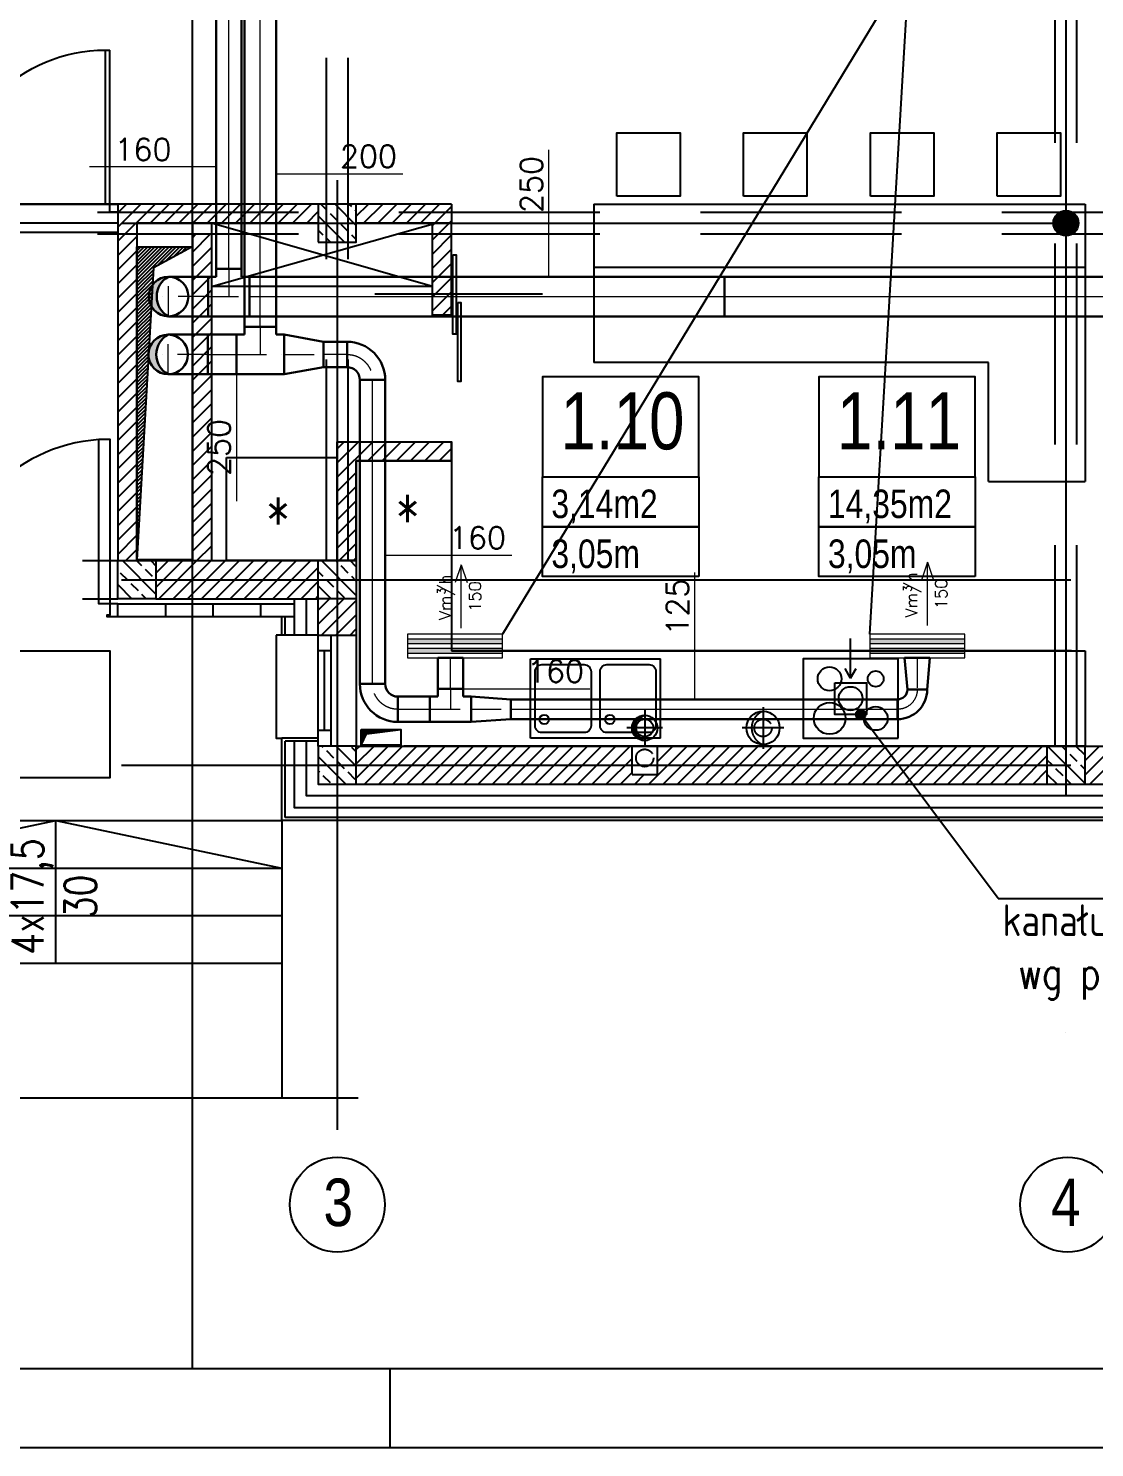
# Model space of a CAD drawing. Header units: millimetres. Extents: x -135140 to 267856, y -70704 to 149933.
# Drawn here: x 176882 to 183613, y -25934 to -16979 of the extents above; entities that cross this region are included whole.
import ezdxf
from ezdxf.enums import TextEntityAlignment as Align

# ---------------------------------------------------------------- set-up
doc = ezdxf.new("R2010")
doc.units = ezdxf.units.MM
doc.header["$LTSCALE"] = 99.9
for name, pattern in [('0707_PB_080619_gn_xref$0$ACAD_ISO10W100', [18, 12, -3, 0, -3]), ('ACAD_ISO03W100', [30, 12, -18]), ('ACAD_ISO10W100', [18, 12, -3, 0, -3]), ('AUDIT_D_080509132939-0', [0]), ('DASHDOT', [25.4, 12.7, -6.35, 0, -6.35]), ('HIDDEN', [9.525, 6.35, -3.175])]:
    doc.linetypes.add(name, pattern=pattern)
for name, color, linetype in [('+48_HACZE', 253, 'Continuous'), ('+48_MEBLE', 251, 'Continuous'), ('+48_OPISY', 251, 'Continuous'), ('+48_OPISY T', 251, 'Continuous'), ('+48_OPISY_POM', 250, 'Continuous'), ('+48_OSIE', 8, 'Continuous'), ('+48_PODCIĄG', 250, 'ACAD_ISO03W100'), ('+48_PRZEBICIA', 143, 'Continuous'), ('+48_SCHODY', 250, 'Continuous'), ('+48_SCIANY', 250, 'Continuous'), ('+48_SPUSTY', 150, 'Continuous'), ('+48_STOLARKA OKNA', 250, 'Continuous'), ('+48_STOLARKA_DRZWI', 250, 'Continuous'), ('+48_STOLARKA_OKNA', 250, 'Continuous'), ('+48_SŁUPY', 251, 'Continuous'), ('+48_WEŁNA', 252, 'Continuous'), ('+48_WIDOK', 250, 'Continuous'), ('+48_ŚCIANY_GK', 250, 'Continuous'), ('+48_ŻELBET', 250, 'Continuous'), ('CP_LINENORM', 253, 'Continuous'), ('ESI PROWADZĄCA', 3, 'Continuous'), ('ŚCIANY_', 250, 'Continuous')]:
    doc.layers.add(name, color=color, linetype=linetype)
for name, color, linetype, lineweight in [('2DH_SYM', 64, 'Continuous', 18), ('2DL_OBJ', 64, 'Continuous', 18), ('2DL_PRO_N1', 10, 'Continuous', 30), ('2DL_PRO_W11', 160, 'Continuous', 30), ('2DL_SYM', 64, 'Continuous', 18), ('CP_AXISAC', 7, 'DASHDOT', 0)]:
    doc.layers.add(name, color=color, linetype=linetype, lineweight=lineweight)
doc.styles.add('CP_ATTR', font='ROMANS.SHX')
doc.styles.add('WRP_ARIAL', font='ARIAL.TTF', dxfattribs={"width": 0.8})
doc.styles.add('wymiary', font='romans.shx', dxfattribs={"width": 0.8})
doc.linetypes.add('BATTING', pattern='A,0.00254,-2.54,[134,ltypeshp.shx,S=2.54,R=0,X=-2.54,Y=0],-5.08,[134,ltypeshp.shx,S=2.54,R=180,X=2.54,Y=0],-2.54', length=10.16254)
pattern_1 = [(135, (-523422.42, -128919.54), (-89.802561, -89.802561), []), (135, (-523422.42, -128829.74), (-89.802561, -89.802561), [63.5, -31.75])]
pattern_2 = [(225, (-523422.42, -128919.54), (44.9012806, -44.9012806), [])]

# ---------------------------------------------------------------- blocks, each defined once
blk = doc.blocks.new('OZN_OSI')
at = {"layer": '+48_OSIE', "linetype": 'Continuous', "ltscale": 5}
blk.add_circle((0, -30), 30, dxfattribs=at)
at = {"layer": '+48_OSIE', "linetype": 'Continuous', "ltscale": 5, "style": 'WRP_ARIAL', "width": 0.8}
blk.add_attdef('NR', (-23.26, -43.54), '', height=30, dxfattribs=at)
blk = doc.blocks.new('OPISY_POM_METKA')
at = {"layer": '+48_OPISY_POM', "ltscale": 5}
for points in [[(0, -70), (109.71, -70), (109.71, 0), (0, 0)], [(109.71, -105), (0, -105), (0, -70), (109.71, -70)]]:
    blk.add_lwpolyline(points, close=True, dxfattribs=at)
at = {"layer": '+48_OPISY_POM'}
blk.add_lwpolyline([(109.71, -140), (0, -140), (0, -105), (109.71, -105)], close=True, dxfattribs=at)
at = {"layer": '+48_OPISY_POM', "ltscale": 5, "style": 'WRP_ARIAL', "width": 0.8}
for tag, p, height in [('NRPOM', (25.76, -50.8), 40), ('POW', (6.35, -98.98), 20)]:
    blk.add_attdef(tag, p, '', height=height, dxfattribs=at)
at = {"layer": '+48_OPISY_POM', "style": 'WRP_ARIAL', "width": 0.8}
blk.add_attdef('H', (6.35, -133.98), '', height=20, dxfattribs=at)
blk = doc.blocks.new('drzwi')
at = {"layer": '+48_STOLARKA_DRZWI'}
for p, q in [((-2, 0), (-2, -70)), ((0, 0), (-2, 0)), ((0, 0), (0, -70)), ((-2, -70), (0, -70))]:
    blk.add_line(p, q, dxfattribs=at)
blk.add_arc((-2, 0), 70, 180, 270, dxfattribs=at)
blk = doc.blocks.new('drzwi_100')
at = {"layer": '+48_STOLARKA_DRZWI'}
for points in [[(-110, -5), (-105, -5), (-105, 0), (-110, 0)], [(-5, -5), (0, -5), (0, 0), (-5, 0)]]:
    blk.add_lwpolyline(points, close=True, dxfattribs=at)
at = {"layer": '+48_STOLARKA_DRZWI', "xscale": 1.388888888890506, "yscale": 1.388888888888687, "zscale": 1.388888888888889}
blk.add_blockref('drzwi', (-5, -5), dxfattribs=at)
blk = doc.blocks.new('RoZplus')
blk.add_hatch(color=256).paths.add_polyline_path([(0, 0.5, -0.6), (0, -0.5, 1)])
for centre, radius, start, end in [((0, 0), 0.5, 90, 270), ((0, 0), 0.5, 270, 90), ((-0.267, 0), 0.567, 298.0725, 61.9275)]:
    blk.add_arc(centre, radius, start, end)
blk = doc.blocks.new('2CP_AC_ELBZ_RO_D250_D250_R250_A90_E0_F0_ys')
at = {"ltscale": 0.15}
for p, q in [((0, -125), (0, 125)), ((0, 125), (0, 125)), ((0, 125), (250, 125)), ((0, -125), (0, -125)), ((0, -125), (250, -125))]:
    blk.add_line(p, q, dxfattribs=at)
at = {"layer": 'CP_AXISAC', "ltscale": 0.15}
for p, q in [((250, 125), (250, -125)), ((0, 0), (375, 0))]:
    blk.add_line(p, q, dxfattribs=at)
at = {"ltscale": 0.15, "xscale": 250, "yscale": 250}
blk.add_blockref('RoZplus', (250, 0), dxfattribs=at)
at = {"linetype": 'ByBlock', "ltscale": 0.15, "style": 'CP_ATTR', "flags": 9}
for tag in ['NAME', 'PRODUCER', 'PRODUCT-TYPE', 'ARTICLE', 'FLOW', 'OTHER']:
    blk.add_attdef(tag, (0, 0), '', height=0.0001, dxfattribs=at)
blk = doc.blocks.new('2CP_AC_TEE3_RO_D250_D160_L260_L175_A90')
at = {"ltscale": 0.15}
for p, q in [((0, -125), (0, 125)), ((0, 125), (50, 125)), ((50, 125), (50, 175)), ((50, 175), (210, 175)), ((210, 125), (210, 175)), ((260, 125), (210, 125)), ((260, -125), (260, 125)), ((0, -125), (260, -125))]:
    blk.add_line(p, q, dxfattribs=at)
at = {"layer": 'CP_AXISAC', "ltscale": 0.15}
for p, q in [((130, 175), (130, 0)), ((0, 0), (260, 0))]:
    blk.add_line(p, q, dxfattribs=at)
at = {"linetype": 'ByBlock', "ltscale": 0.15, "style": 'CP_ATTR', "flags": 9}
for tag in ['NAME', 'PRODUCER', 'PRODUCT-TYPE', 'ARTICLE', 'FLOW', 'OTHER']:
    blk.add_attdef(tag, (0, 0), '', height=0.0001, dxfattribs=at)
blk = doc.blocks.new('2CP_AC_PIPE_RO')
at = {"ltscale": 0.15}
for p, q in [((1, 0.5), (0, 0.5)), ((0, 0.5), (0, -0.5)), ((1, -0.5), (1, 0.5)), ((0, -0.5), (1, -0.5))]:
    blk.add_line(p, q, dxfattribs=at)
at = {"layer": 'CP_AXISAC', "ltscale": 0.15}
blk.add_line((0, 0), (1, 0), dxfattribs=at)
at = {"linetype": 'ByBlock', "ltscale": 0.15, "style": 'CP_ATTR', "flags": 9}
for tag in ['NAME', 'PRODUCER', 'PRODUCT-TYPE', 'ARTICLE', 'FLOW', 'OTHER']:
    blk.add_attdef(tag, (0, 0), '', height=0.0001, dxfattribs=at)
blk = doc.blocks.new('2CP_AC_TEE3_RO_D250_D200_L300_L175_A90')
at = {"ltscale": 0.15}
for p, q in [((0, -125), (0, 125)), ((0, 125), (50, 125)), ((50, 125), (50, 175)), ((50, 175), (250, 175)), ((250, 125), (250, 175)), ((300, 125), (250, 125)), ((300, -125), (300, 125)), ((0, -125), (300, -125))]:
    blk.add_line(p, q, dxfattribs=at)
at = {"layer": 'CP_AXISAC', "ltscale": 0.15}
for p, q in [((150, 175), (150, 0)), ((0, 0), (300, 0))]:
    blk.add_line(p, q, dxfattribs=at)
at = {"linetype": 'ByBlock', "ltscale": 0.15, "style": 'CP_ATTR', "flags": 9}
for tag in ['NAME', 'PRODUCER', 'PRODUCT-TYPE', 'ARTICLE', 'FLOW', 'OTHER']:
    blk.add_attdef(tag, (0, 0), '', height=0.0001, dxfattribs=at)
blk = doc.blocks.new('2CP_AC_TRNS_RO_D250_D160_L250_O0_Z0_E0_F0')
at = {"ltscale": 0.15}
for p, q in [((0, -125), (0, 125)), ((0, 125), (0, 125)), ((0, 125), (250, 80)), ((250, -80), (250, 80)), ((250, 80), (250, 80)), ((0, -125), (250, -80)), ((250, -80), (250, -80)), ((0, -125), (0, -125))]:
    blk.add_line(p, q, dxfattribs=at)
at = {"layer": 'CP_AXISAC', "ltscale": 0.15}
for p, q in [((0, 0), (0, 0)), ((0, 0), (250, 0)), ((250, 0), (250, 0))]:
    blk.add_line(p, q, dxfattribs=at)
at = {"linetype": 'ByBlock', "ltscale": 0.15, "style": 'CP_ATTR', "flags": 9}
for tag in ['NAME', 'PRODUCER', 'PRODUCT-TYPE', 'ARTICLE', 'FLOW', 'OTHER']:
    blk.add_attdef(tag, (0, 0), '', height=0.0001, dxfattribs=at)
blk = doc.blocks.new('2CP_AC_ELBW_RO_D160_D160_R160_A90_E0_F0')
at = {"ltscale": 0.15}
for p, q in [((240, 160), (80, 160)), ((80, 160), (80, 160)), ((240, 160), (240, 160)), ((0, -80), (0, 80)), ((0, 80), (0, 80)), ((0, -80), (0, -80))]:
    blk.add_line(p, q, dxfattribs=at)
for radius in [240, 80]:
    blk.add_arc((0, 160), radius, 270, 0, dxfattribs=at)
at = {"layer": 'CP_AXISAC', "ltscale": 0.15}
for p, q in [((160, 160), (160, 160)), ((0, 0), (0, 0))]:
    blk.add_line(p, q, dxfattribs=at)
blk.add_arc((0, 160), 160, 270, 0, dxfattribs=at)
at = {"linetype": 'ByBlock', "ltscale": 0.15, "style": 'CP_ATTR', "flags": 9}
for tag in ['NAME', 'PRODUCER', 'PRODUCT-TYPE', 'ARTICLE', 'FLOW', 'OTHER']:
    blk.add_attdef(tag, (0, 0), '', height=0.0001, dxfattribs=at)
blk = doc.blocks.new('2DLAC020')
for p, q in [((-0.5, 0.3), (0.5, 0.3)), ((-0.5, 0.1), (0.5, 0.1)), ((-0.5, -0.1), (0.5, -0.1)), ((-0.5, -0.3), (0.5, -0.3))]:
    blk.add_line(p, q)
blk.add_lwpolyline([(-0.5, -0.5), (0.5, -0.5), (0.5, 0.5), (-0.5, 0.5)], close=True)
for points in [[(-0.5, 0.3), (0.5, 0.3), (-0.5, 0.1), (0.5, 0.1)], [(-0.5, -0.1), (0.5, -0.1), (-0.5, -0.3), (0.5, -0.3)]]:
    blk.add_solid(points)
at = {"linetype": 'ByBlock', "style": 'CP_ATTR', "flags": 9}
for tag, p in [('NAME', (-0.092, -0.018)), ('NUMBER', (-0.092, -0.018)), ('GROUP', (-0.092, -0.018)), ('ARTICLE', (-0.092, -0.019)), ('CHARACTER', (-0.092, -0.019)), ('TEMPERATURE', (-0.092, -0.018)), ('FLOW', (-0.092, -0.018)), ('PRODUCT-TYPE', (-0.092, -0.019)), ('ORDER-NO', (-0.092, -0.019)), ('PRODUCER', (-0.092, -0.019)), ('PN', (-0.091, -0.018)), ('OTHER', (-0.091, -0.018)), ('DN', (-0.091, -0.019)), ('POWER', (-0.091, -0.019)), ('VOLTAGE', (-0.091, -0.019))]:
    blk.add_attdef(tag, text='', height=0.00005, dxfattribs=at).set_placement(p, align=Align.MIDDLE_LEFT)
blk = doc.blocks.new('CPLS_464')
for p, q in [((-0.5, 0), (0.5, 0)), ((0.5, 0), (0.219, 0.094)), ((0.5, 0), (0.219, -0.094))]:
    blk.add_line(p, q)
at = {"style": 'CP_ATTR'}
for s, height, p in [('Vm/h', 0.1875, (-0.37, 0.16)), ('3', 0.125, (0.031, 0.25))]:
    blk.add_text(s, height=height, dxfattribs=at).set_placement(p)
blk.add_attdef('VAL', text='', height=0.188, dxfattribs=at).set_placement((0, -0.219), align=Align.MIDDLE)
blk = doc.blocks.new('2CP_AC_TEE3_RO_D160_D160_L260_L130_A90')
at = {"ltscale": 0.15}
for p, q in [((50, 80), (50, 130)), ((50, 130), (210, 130)), ((210, 80), (210, 130)), ((0, -80), (0, 80)), ((0, 80), (50, 80)), ((260, 80), (210, 80)), ((260, -80), (260, 80)), ((0, -80), (260, -80))]:
    blk.add_line(p, q, dxfattribs=at)
at = {"layer": 'CP_AXISAC', "ltscale": 0.15}
for p, q in [((130, 130), (130, 0)), ((0, 0), (260, 0))]:
    blk.add_line(p, q, dxfattribs=at)
at = {"linetype": 'ByBlock', "ltscale": 0.15, "style": 'CP_ATTR', "flags": 9}
for tag in ['NAME', 'PRODUCER', 'PRODUCT-TYPE', 'ARTICLE', 'FLOW', 'OTHER']:
    blk.add_attdef(tag, (0, 0), '', height=0.0001, dxfattribs=at)
blk = doc.blocks.new('2CP_AC_TRNS_RO_D160_D125_L200_O0_Z0_E0_F0')
at = {"ltscale": 0.15}
for p, q in [((0, -80), (0, 80)), ((0, 80), (0, 80)), ((0, 80), (200, 62.5)), ((200, -62.5), (200, 62.5)), ((200, 62.5), (200, 62.5)), ((0, -80), (200, -62.5)), ((0, -80), (0, -80)), ((200, -62.5), (200, -62.5))]:
    blk.add_line(p, q, dxfattribs=at)
at = {"layer": 'CP_AXISAC', "ltscale": 0.15}
for p, q in [((0, 0), (0, 0)), ((0, 0), (200, 0)), ((200, 0), (200, 0))]:
    blk.add_line(p, q, dxfattribs=at)
at = {"linetype": 'ByBlock', "ltscale": 0.15, "style": 'CP_ATTR', "flags": 9}
for tag in ['NAME', 'PRODUCER', 'PRODUCT-TYPE', 'ARTICLE', 'FLOW', 'OTHER']:
    blk.add_attdef(tag, (0, 0), '', height=0.0001, dxfattribs=at)
blk = doc.blocks.new('2CP_AC_ELBW_RO_D125_D125_R125_A90_E0_F0')
at = {"ltscale": 0.15}
for p, q in [((187.5, 125), (62.5, 125)), ((62.5, 125), (62.5, 125)), ((187.5, 125), (187.5, 125)), ((0, -62.5), (0, 62.5)), ((0, 62.5), (0, 62.5)), ((0, -62.5), (0, -62.5))]:
    blk.add_line(p, q, dxfattribs=at)
for radius in [187.5, 62.5]:
    blk.add_arc((0, 125), radius, 270, 0, dxfattribs=at)
at = {"layer": 'CP_AXISAC', "ltscale": 0.15}
for p, q in [((125, 125), (125, 125)), ((0, 0), (0, 0))]:
    blk.add_line(p, q, dxfattribs=at)
blk.add_arc((0, 125), 125, 270, 0, dxfattribs=at)
at = {"linetype": 'ByBlock', "ltscale": 0.15, "style": 'CP_ATTR', "flags": 9}
for tag in ['NAME', 'PRODUCER', 'PRODUCT-TYPE', 'ARTICLE', 'FLOW', 'OTHER']:
    blk.add_attdef(tag, (0, 0), '', height=0.0001, dxfattribs=at)
blk = doc.blocks.new('2CP_AC_TRNS_RO_D160_D125_L250_O0_Z0_E0_F0')
at = {"ltscale": 0.15}
for p, q in [((0, -80), (0, 80)), ((0, 80), (0, 80)), ((0, 80), (250, 62.5)), ((250, -62.5), (250, 62.5)), ((250, 62.5), (250, 62.5)), ((0, -80), (250, -62.5)), ((0, -80), (0, -80)), ((250, -62.5), (250, -62.5))]:
    blk.add_line(p, q, dxfattribs=at)
at = {"layer": 'CP_AXISAC', "ltscale": 0.15}
for p, q in [((0, 0), (0, 0)), ((0, 0), (250, 0)), ((250, 0), (250, 0))]:
    blk.add_line(p, q, dxfattribs=at)
at = {"linetype": 'ByBlock', "ltscale": 0.15, "style": 'CP_ATTR', "flags": 9}
for tag in ['NAME', 'PRODUCER', 'PRODUCT-TYPE', 'ARTICLE', 'FLOW', 'OTHER']:
    blk.add_attdef(tag, (0, 0), '', height=0.0001, dxfattribs=at)
blk = doc.blocks.new('CPHS_DS08')
blk.add_line((0, 0), (2, 0))
at = {"style": 'CP_ATTR', "flags": 14}
blk.add_attdef('FI', text='', height=0.35, dxfattribs=at).set_placement((0.784, 0.275), align=Align.MIDDLE)
at = {"style": 'CP_ATTR', "flags": 12}
blk.add_attdef('EVAL_W_MM', text='', height=0.35, dxfattribs=at).set_placement((1.006, 0.275), align=Align.MIDDLE_LEFT)
at = {"linetype": 'ByBlock', "style": 'CP_ATTR', "flags": 9}
blk.add_attdef('VAL', text='', height=0.00005, dxfattribs=at).set_placement((0.408, 0.182), align=Align.MIDDLE_LEFT)
blk = doc.blocks.new('CPHS_DS09')
blk.add_line((0, 0), (-2, 0))
at = {"style": 'CP_ATTR', "flags": 14}
blk.add_attdef('FI', text='', height=0.35, dxfattribs=at).set_placement((-1.807, 0.275), align=Align.MIDDLE)
at = {"style": 'CP_ATTR', "flags": 12}
blk.add_attdef('EVAL_W_MM', text='', height=0.35, dxfattribs=at).set_placement((-1.604, 0.275), align=Align.MIDDLE_LEFT)
at = {"linetype": 'ByBlock', "style": 'CP_ATTR', "flags": 9}
blk.add_attdef('VAL', text='', height=0.00005, dxfattribs=at).set_placement((-1.342, 0.182), align=Align.MIDDLE_LEFT)

msp = doc.modelspace()

# ---------------------------------------------------------------- hatches: boundary and pattern name
at = {"layer": '+48_HACZE'}
h = msp.add_hatch(dxfattribs=at)
h.set_pattern_fill('ANSI31', color=256, scale=20, angle=180, style=0)
h.set_pattern_definition([(225, (-523422.42, -128919.54), (44.9012806, -44.9012806), [])])
h.paths.add_polyline_path([(177567.4, -18207.4), (178712.4, -18207.4), (178712.4, -18087.4), (177447.4, -18087.4), (177447.4, -20337.4), (177567.4, -20337.4)])
h.paths.add_polyline_path([(178952.4, -18087.4), (178952.4, -18207.4), (179552.4, -18207.4), (179552.4, -18087.4)])
at = {"layer": '+48_HACZE', "linetype": 'AUDIT_D_080509132939-0'}
h = msp.add_hatch(dxfattribs=at)
h.set_pattern_fill('ANSI33', color=256, scale=20, angle=90, style=0)
h.set_pattern_definition(pattern_1)
h.paths.add_polyline_path([(178712.4, -18327.4), (178952.4, -18327.4), (178952.4, -18087.4), (178712.4, -18087.4)])
at = {"layer": '+48_HACZE'}
h = msp.add_hatch(dxfattribs=at)
h.set_pattern_fill('ANSI31', color=256, scale=3, angle=180, style=0)
h.set_pattern_definition([(225, (-523422.417, -128919.542), (6.73519209, -6.73519209), [])])
edge = h.paths.add_edge_path()
edge.add_arc((183432.4, -18207.4), 79.5, 0, 360)
h = msp.add_hatch(dxfattribs=at)
h.set_pattern_fill('ANSI31', color=256, scale=20, angle=180, style=0)
h.set_pattern_definition(pattern_2)
h.paths.add_polyline_path([(179552.4, -18275.9), (179432.4, -18275.9), (179432.4, -18787.4), (179552.4, -18787.4)])
h.paths.add_polyline_path([(179452.4, -18207.4), (179432.4, -18213), (179432.4, -18275.9), (179552.4, -18275.9), (179552.4, -18207.4)])
h = msp.add_hatch(dxfattribs=at)
h.set_pattern_fill('ANSI31', color=256, scale=20, angle=180, style=0)
h.set_pattern_definition(pattern_2)
h.paths.add_polyline_path([(177917.4, -20337.4), (178037.4, -20337.4), (178037.4, -18275.9), (177917.4, -18275.9)])
h = msp.add_hatch(dxfattribs=at)
h.set_pattern_fill('ANSI31', color=256, scale=20, angle=180, style=0)
h.set_pattern_definition(pattern_2)
h.paths.add_polyline_path([(178832.4, -20337.4), (178832.4, -19587.4), (179552.4, -19587.4), (179552.4, -19707.4), (178952.4, -19707.4), (178952.4, -20337.4)])
at = {"layer": '+48_HACZE', "linetype": 'AUDIT_D_080509132939-0'}
h = msp.add_hatch(dxfattribs=at)
h.set_pattern_fill('ANSI33', color=256, scale=20, angle=90, style=0)
h.set_pattern_definition(pattern_1)
h.paths.add_polyline_path([(177447.4, -20337.4), (177687.4, -20337.4), (177687.4, -20577.4), (177447.4, -20577.4)])
at = {"layer": '+48_HACZE'}
h = msp.add_hatch(dxfattribs=at)
h.set_pattern_fill('ANSI31', color=256, scale=20, angle=180, style=0)
h.set_pattern_definition(pattern_2)
h.paths.add_polyline_path([(177687.4, -20337.4), (178712.4, -20337.4), (178712.4, -20577.4), (177687.4, -20577.4)])
at = {"layer": '+48_HACZE', "linetype": 'AUDIT_D_080509132939-0'}
h = msp.add_hatch(dxfattribs=at)
h.set_pattern_fill('ANSI33', color=256, scale=20, angle=90, style=0)
h.set_pattern_definition(pattern_1)
h.paths.add_polyline_path([(178712.4, -20337.4), (178952.4, -20337.4), (178952.4, -20577.4), (178712.4, -20577.4)])
at = {"layer": '+48_HACZE'}
h = msp.add_hatch(dxfattribs=at)
h.set_pattern_fill('ANSI31', color=256, scale=20, angle=180, style=0)
h.set_pattern_definition(pattern_2)
h.paths.add_polyline_path([(178712.4, -20577.4), (178712.4, -20807.4), (178832.4, -20807.4), (178832.4, -20577.4)])
h.paths.add_polyline_path([(178832.4, -20577.4), (178832.4, -20807.4), (178952.4, -20807.4), (178952.4, -20577.4)])
at = {"layer": '+48_HACZE', "linetype": 'AUDIT_D_080509132939-0'}
h = msp.add_hatch(dxfattribs=at)
h.set_pattern_fill('ANSI33', color=256, scale=20, angle=90, style=0)
h.set_pattern_definition(pattern_1)
h.paths.add_polyline_path([(178952.4, -21507.4), (178712.4, -21507.4), (178712.4, -21747.4), (178952.4, -21747.4)])
at = {"layer": '+48_HACZE'}
h = msp.add_hatch(dxfattribs=at)
h.set_pattern_fill('ANSI31', color=256, scale=20, angle=180, style=0)
h.set_pattern_definition([(225, (175587.42, -19057.375), (44.90128, -44.90128), [])])
h.paths.add_polyline_path([(189112.4, -21747.4), (189112.4, -21632.4), (183552.4, -21632.4), (183552.4, -21747.4)])
h.paths.add_polyline_path([(189112.4, -21632.4), (189112.4, -21507.4), (183552.4, -21507.4), (183552.4, -21632.4)])
h.paths.add_polyline_path([(180693, -21687.4), (180693, -21632.4), (178952.4, -21632.4), (178952.4, -21747.4), (183312.4, -21747.4), (183312.4, -21632.4), (180853, -21632.4), (180853, -21687.4)])
h.paths.add_polyline_path([(180693, -21632.4), (180693, -21507.4), (178952.4, -21507.4), (178952.4, -21632.4)])
h.paths.add_polyline_path([(180853, -21507.4), (180853, -21632.4), (183312.4, -21632.4), (183312.4, -21507.4)])
at = {"layer": '+48_HACZE', "linetype": 'AUDIT_D_080509132939-0'}
h = msp.add_hatch(dxfattribs=at)
h.set_pattern_fill('ANSI33', color=256, scale=20, angle=90, style=0)
h.set_pattern_definition(pattern_1)
h.paths.add_polyline_path([(183312.4, -21747.4), (183552.4, -21747.4), (183552.4, -21507.4), (183312.4, -21507.4)])
at = {"layer": '+48_OPISY T'}
h = msp.add_hatch(color=256, dxfattribs=at)
edge = h.paths.add_edge_path()
edge.add_arc((182136.1, -21307.9), 30, 0, 360)
at = {"layer": '+48_PRZEBICIA'}
h = msp.add_hatch(dxfattribs=at)
h.set_pattern_fill('ANSI31', color=256, scale=5, style=0)
h.set_pattern_definition([(45, (-523422.417, -128919.542), (-11.22532015, 11.22532015), [])])
h.paths.add_polyline_path([(177567.4, -18357.4), (177567.4, -20332.4), (177672.3, -18489.4), (177916.9, -18357.4)])
at = {"layer": '+48_PRZEBICIA', "linetype": 'Continuous'}
h = msp.add_hatch(dxfattribs=at)
h.set_pattern_fill('ANSI31', color=256, scale=3, style=0)
h.set_pattern_definition([(45, (-426215.011, -147673.195), (-6.73519209, 6.73519209), [])])
edge = h.paths.add_edge_path()
edge.add_arc((180773, -21392.9), 80, 90.00002, 270.00001)
edge.add_arc((180803.6, -21392.9), 85.7, 110.98298, 249.01705, ccw=False)
at = {"layer": '+48_PRZEBICIA'}
h = msp.add_hatch(dxfattribs=at)
h.set_pattern_fill('ANSI31', color=256, scale=3, style=0)
h.set_pattern_definition([(45, (-429290.974, -128919.541), (-6.73519209, 6.73519209), [])])
h.paths.add_polyline_path([(179232.4, -21402.4), (178982.4, -21402.4), (178982.4, -21502.4), (179016, -21429.8)])

# ---------------------------------------------------------------- linework, layer by layer
at = {"layer": '+48_MEBLE'}
for p, q in [((180452.4, -18087.4), (180452.4, -18487.4)), ((180452.4, -18087.4), (183552.4, -18087.4)), ((183552.4, -18087.4), (183552.4, -19837.4)), ((178037.4, -18607.4), (179452.4, -18207.4)), ((179432.4, -18607.4), (178037.4, -18207.4)), ((182863.2, -18487.4), (180452.4, -18487.4)), ((183552.4, -18487.4), (180452.4, -18487.4)), ((180452.4, -18487.4), (180452.4, -19087.4)), ((179432.4, -18607.4), (178037.4, -18607.4)), ((182942.4, -19087.4), (180452.4, -19087.4)), ((182942.4, -19837.4), (182942.4, -19087.4)), ((179552.4, -19707.4), (179552.4, -20907.4)), ((182942.4, -19837.4), (183552.4, -19837.4)), ((178952.4, -20807.4), (178952.4, -21507.4)), ((179552.4, -20907.4), (183552.4, -20907.4)), ((180052.4, -20957.9), (180872.4, -20957.9)), ((180052.4, -21457.9), (180052.4, -20957.9)), ((180872.4, -21457.9), (180872.4, -20957.9)), ((182072.4, -21077.9), (182037.4, -21017.3)), ((182072.4, -21077.9), (182107.4, -21017.3)), ((180872.4, -21457.9), (180052.4, -21457.9))]:
    msp.add_line(p, q, dxfattribs=at)
for points in [[(180597.4, -18037.4), (180597.4, -17637.4), (180997.4, -17637.4), (180997.4, -18037.4)], [(181397.4, -18037.4), (181397.4, -17637.4), (181797.4, -17637.4), (181797.4, -18037.4)], [(182197.4, -18037.4), (182197.4, -17637.4), (182597.4, -17637.4), (182597.4, -18037.4)], [(182997.4, -18037.4), (182997.4, -17637.4), (183397.4, -17637.4), (183397.4, -18037.4)], [(178132.4, -19687.4), (178832.4, -19687.4), (178832.4, -20337.4), (178132.4, -20337.4)], [(182372.4, -21457.9), (182372.4, -20957.9), (181772.4, -20957.9), (181772.4, -21457.9)], [(181972.4, -21107.9), (182172.4, -21107.9), (182172.4, -21307.9), (181972.4, -21307.9)]]:
    msp.add_lwpolyline(points, close=True, dxfattribs=at)
for points in [[(182072.4, -21077.9), (182072.4, -20827.9)], [(183467.4, -20907.4), (179552.4, -20907.4)], [(183552.4, -20907.4), (183552.4, -21507.4)]]:
    msp.add_lwpolyline(points, dxfattribs=at)
for points in [[(180434, -21036.5), (180434, -21379.3, -0.414214), (180391.1, -21422.2), (180123.8, -21422.2, -0.414214), (180080.9, -21379.3), (180080.9, -21036.5, -0.414214), (180123.8, -20993.6), (180391.1, -20993.6, -0.414214)], [(180843.9, -21036.5), (180843.9, -21379.3, -0.414214), (180801.1, -21422.2), (180533.7, -21422.2, -0.414214), (180490.9, -21379.3), (180490.9, -21036.5, -0.414214), (180533.7, -20993.6), (180801.1, -20993.6, -0.414214)]]:
    msp.add_lwpolyline(points, format="xyb", close=True, dxfattribs=at)
for centre, radius in [((181939.8, -21082.9), 75), ((182231.3, -21082.9), 50), ((182072.4, -21207.9), 75), ((180138.7, -21340.1), 29.6), ((180553.3, -21340.1), 29.6), ((181939.8, -21332.9), 100), ((182231.3, -21332.9), 75)]:
    msp.add_circle(centre, radius, dxfattribs=at)
at = {"layer": '+48_OPISY'}
msp.add_line((183004.4, -22469.5), (185506.7, -22469.5), dxfattribs=at)
at = {"layer": '+48_OPISY', "linetype": '0707_PB_080619_gn_xref$0$ACAD_ISO10W100', "ltscale": 5}
msp.add_line((175143.7, -23727.4), (178963.3, -23727.4), dxfattribs=at)
at = {"layer": '+48_OPISY'}
msp.add_lwpolyline([(183004.4, -22469.5), (182136.1, -21307.9)], dxfattribs=at)
at = {"layer": '+48_OPISY T'}
msp.add_circle((182136.1, -21307.9), 30, dxfattribs=at)
at = {"layer": '+48_OPISY_POM'}
msp.add_lwpolyline([(180126.7, -18656.2), (179069.8, -18656.2)], dxfattribs=at)
at = {"layer": '+48_OSIE', "linetype": 'ACAD_ISO10W100', "ltscale": 5}
for p, q in [((183432.4, 2159.1), (183432.4, -24112.6)), ((178832.4, -8944.5), (178832.4, -24112.6)), ((159487.3, -18207.4), (190440.4, -18207.4)), ((159487.3, -20457.4), (190440.4, -20457.4)), ((159487.3, -21627.4), (190440.4, -21627.4))]:
    msp.add_line(p, q, dxfattribs=at)
at = {"layer": '+48_PODCIĄG', "linetype": 'HIDDEN', "ltscale": 2}
for p, q in [((183363.9, -21507.4), (183363.9, 92.6)), ((183500.9, -21507.4), (183500.9, 92.6)), ((178763.9, -20337.4), (178763.9, -8950.6)), ((178900.9, -20337.4), (178900.9, -8950.6)), ((173512.4, -18138.9), (189352.3, -18138.9)), ((173512.4, -18275.9), (189352.3, -18275.9))]:
    msp.add_line(p, q, dxfattribs=at)
for points in [[(171514.9, -20337.4), (177447.4, -20337.4)], [(171514.9, -20577.4), (177447.4, -20577.4)]]:
    msp.add_lwpolyline(points, dxfattribs=at)
at = {"layer": '+48_PRZEBICIA', "linetype": '0707_PB_080619_gn_xref$0$ACAD_ISO10W100', "ltscale": 0.5}
for p, q in [((180773, -21280.9), (180773, -21504.9)), ((181519.9, -21260.9), (181519.9, -21524.9)), ((180885, -21392.9), (180661, -21392.9)), ((181651.9, -21392.9), (181387.9, -21392.9))]:
    msp.add_line(p, q, dxfattribs=at)
at = {"layer": '+48_PRZEBICIA', "linetype": 'Continuous'}
for points in [[(177567.4, -18357.4), (177917.4, -18357.4), (177917.4, -20332.4), (177567.4, -20332.4)], [(178982.4, -21402.4), (179232.4, -21402.4), (179232.4, -21502.4), (178982.4, -21502.4)]]:
    msp.add_lwpolyline(points, close=True, dxfattribs=at)
for points in [[(177916.9, -18357.4), (177672.3, -18489.4), (177567.4, -20332.4)], [(178982.4, -21502.4), (179016, -21429.8), (179232.4, -21402.4)]]:
    msp.add_lwpolyline(points, dxfattribs=at)
msp.add_circle((180773, -21392.9), 80, dxfattribs=at)
at = {"layer": '+48_PRZEBICIA'}
msp.add_circle((181519.9, -21392.9), 105, dxfattribs=at)
at = {"layer": '+48_PRZEBICIA', "linetype": 'Continuous'}
msp.add_arc((180803.6, -21392.9), 85.7, 110.98295, 249.01705, dxfattribs=at)
at = {"layer": '+48_PRZEBICIA', "linetype": 'HIDDEN'}
msp.add_arc((181560.2, -21392.9), 112.5, 110.98295, 249.01705, dxfattribs=at)
at = {"layer": '+48_SCHODY'}
for points in [[(175627.4, -22277.4), (177054.9, -21977.4), (178482.4, -22277.4)], [(177054.9, -22877.4), (177054.9, -21977.4)]]:
    msp.add_lwpolyline(points, dxfattribs=at)
at = {"layer": '+48_SCIANY', "ltscale": 3}
for p, q in [((177447.4, -18087.4), (177447.4, -20337.4)), ((178712.4, -18087.4), (177447.4, -18087.4)), ((179552.4, -18087.4), (179552.4, -18207.4)), ((177567.4, -18207.4), (177567.4, -20337.4)), ((178712.4, -18207.4), (177567.4, -18207.4)), ((177917.4, -18207.4), (177917.4, -20337.4)), ((178037.4, -18207.4), (178037.4, -20337.4)), ((179552.4, -18207.4), (178952.4, -18207.4)), ((179432.4, -18787.4), (179432.4, -18207.4)), ((179552.4, -18787.4), (179552.4, -18207.4)), ((179552.4, -18787.4), (179432.4, -18787.4)), ((178832.4, -19587.4), (179552.4, -19587.4)), ((178832.4, -20337.4), (178832.4, -19587.4)), ((179552.4, -19707.4), (179552.4, -19587.4)), ((178952.4, -20337.4), (178952.4, -19707.4)), ((178952.4, -19707.4), (179552.4, -19707.4)), ((180693, -21687.4), (180693, -21507.4)), ((180853, -21687.4), (180853, -21507.4))]:
    msp.add_line(p, q, dxfattribs=at)
at = {"layer": '+48_SCIANY', "ltscale": 0.3}
for p, q in [((177687.4, -20337.4), (178712.4, -20337.4)), ((177687.4, -20577.4), (178712.4, -20577.4)), ((178712.4, -20807.4), (178712.4, -20577.4)), ((178952.4, -20577.4), (178952.4, -20807.4)), ((178712.4, -20807.4), (178952.4, -20807.4))]:
    msp.add_line(p, q, dxfattribs=at)
at = {"layer": '+48_SCIANY'}
for p, q in [((178952.4, -21507.4), (189112.4, -21507.4)), ((179527.4, -21507.4), (183542.4, -21507.4)), ((178952.4, -21747.4), (189112.4, -21747.4)), ((180693, -21687.4), (180853, -21687.4))]:
    msp.add_line(p, q, dxfattribs=at)
at = {"layer": '+48_SCIANY', "ltscale": 3}
for points in [[(179552.4, -18087.4), (178952.4, -18087.4)], [(183467.4, -21507.4), (179252.9, -21507.4)]]:
    msp.add_lwpolyline(points, dxfattribs=at)
at = {"layer": '+48_SCIANY', "ltscale": 0.3}
msp.add_lwpolyline([(178832.4, -20337.4), (178832.4, -19587.4), (179552.4, -19587.4), (179552.4, -19707.4), (178952.4, -19707.4), (178952.4, -20337.4), (178832.4, -20337.4)], dxfattribs=at)
at = {"layer": '+48_SPUSTY', "ltscale": 0.5}
msp.add_circle((180773, -21392.9), 55, dxfattribs=at)
at = {"layer": '+48_SPUSTY', "linetype": 'HIDDEN', "ltscale": 0.5}
for centre in [(181519.9, -21392.9), (180773, -21582.4)]:
    msp.add_circle(centre, 55, dxfattribs=at)
at = {"layer": '+48_STOLARKA OKNA'}
for points in [[(178792.3, -20807.4), (178792.3, -20907.4), (178712.3, -20907.4), (178712.3, -20807.4)], [(178792.3, -20807.4), (178792.3, -21507.4), (178712.3, -21507.4), (178712.3, -20807.4)], [(178792.3, -21407.4), (178792.3, -21507.4), (178712.3, -21507.4), (178712.3, -21407.4)]]:
    msp.add_lwpolyline(points, close=True, dxfattribs=at)
msp.add_lwpolyline([(178752.3, -21407.4), (178752.3, -20907.4)], dxfattribs=at)
at = {"layer": '+48_STOLARKA_DRZWI'}
for points in [[(179562.4, -18407.4), (179582.4, -18407.4), (179582.4, -18907.4), (179562.4, -18907.4)], [(179592.4, -18707.4), (179612.4, -18707.4), (179612.4, -19207.4), (179592.4, -19207.4)], [(177327.4, -19570.4), (177397.4, -19570.4), (177397.4, -20610.4), (177327.4, -20610.4)]]:
    msp.add_lwpolyline(points, close=True, dxfattribs=at)
msp.add_arc((177401.8, -20615.1), 1044.4, 94.0839, 179.91268, dxfattribs=at)
at = {"layer": '+48_STOLARKA_OKNA'}
for points in [[(177447.4, -20610.4), (177397.4, -20610.4), (177397.4, -20680.4), (177377.4, -20680.4), (177377.4, -20690.4), (177447.4, -20690.4), (177447.4, -20610.4)], [(177447.4, -20610.4), (178562.4, -20610.4)], [(177747.4, -20610.4), (177747.4, -20690.4)], [(178047.4, -20610.4), (178047.4, -20690.4)], [(178347.4, -20610.4), (178347.4, -20690.4)], [(177447.4, -20690.4), (178562.4, -20690.4)]]:
    msp.add_lwpolyline(points, dxfattribs=at)
at = {"layer": '+48_SŁUPY', "linetype": 'AUDIT_D_080509132939-0'}
msp.add_circle((183432.4, -18207.4), 79.5, dxfattribs=at)
at = {"layer": '+48_WEŁNA', "linetype": 'BATTING', "ltscale": 0.7}
msp.add_lwpolyline([(178637.4, -20807.4), (178637.4, -20577.4)], dxfattribs=at)
at = {"layer": '+48_WEŁNA', "linetype": 'BATTING', "ltscale": 0.07}
msp.add_lwpolyline([(189427.4, -21822.4), (178637.4, -21822.4), (178637.4, -21477.4)], dxfattribs=at)
at = {"layer": '+48_WIDOK', "linetype": 'HIDDEN', "ltscale": 3}
for p, q in [((177447.4, -18087.4), (175647.4, -18087.4)), ((177447.4, -18207.4), (175647.4, -18207.4))]:
    msp.add_line(p, q, dxfattribs=at)
at = {"layer": '+48_WIDOK'}
for p, q in [((178712.3, -21457.4), (178482.4, -21457.4)), ((178712.3, -21477.4), (178502.4, -21477.4))]:
    msp.add_line(p, q, dxfattribs=at)
for points in [[(178562.4, -20807.4), (178562.4, -20577.4)], [(178482.4, -20807.4), (178482.4, -20690.4)], [(178502.4, -20807.4), (178502.4, -20690.4)], [(178447.4, -20807.4), (178447.4, -21457.4), (178482.4, -21457.4)], [(178482.4, -20807.4), (178447.4, -20807.4)], [(178712.4, -20807.4), (178482.4, -20807.4)], [(178482.4, -21977.4), (178482.4, -21457.4)], [(178502.4, -21957.4), (178502.4, -21477.4)], [(189502.4, -21897.4), (178562.4, -21897.4), (178562.4, -21477.4)], [(171422.4, -21977.4), (178482.4, -21977.4)], [(178482.4, -21977.4), (178482.4, -23727.4)], [(189722.4, -21977.4), (178482.4, -21977.4)], [(189702.4, -21957.4), (178502.4, -21957.4)], [(175627.4, -22277.4), (178482.4, -22277.4)], [(175627.4, -22577.4), (178482.4, -22577.4)], [(175627.4, -22877.4), (178482.4, -22877.4)]]:
    msp.add_lwpolyline(points, dxfattribs=at)
msp.add_lwpolyline([(176297.4, -20907.4), (177397.4, -20907.4), (177397.4, -21707.4), (176297.4, -21707.4)], close=True, dxfattribs=at)
at = {"layer": '+48_ŚCIANY_GK'}
msp.add_line((178832.4, -20337.4), (178832.4, -19707.4), dxfattribs=at)
at = {"layer": '+48_ŻELBET', "linetype": 'Continuous'}
for points in [[(178712.4, -18327.4), (178952.4, -18327.4), (178952.4, -18087.4), (178712.4, -18087.4)], [(177447.4, -20337.4), (177687.4, -20337.4), (177687.4, -20577.4), (177447.4, -20577.4)], [(178712.4, -20337.4), (178952.4, -20337.4), (178952.4, -20577.4), (178712.4, -20577.4)], [(178952.4, -21507.4), (178712.4, -21507.4), (178712.4, -21747.4), (178952.4, -21747.4)], [(183312.4, -21747.4), (183552.4, -21747.4), (183552.4, -21507.4), (183312.4, -21507.4)]]:
    msp.add_lwpolyline(points, close=True, dxfattribs=at)
at = {"ltscale": 0.15}
for p, q in [((182443.6, -16575.5), (179875.3, -20800.4)), ((182193.5, -20800.4), (182443.6, -16575.5))]:
    msp.add_line(p, q, dxfattribs=at)
at = {"linetype": 'Continuous'}
for p, q in [((158166.4, -25434.2), (197666.4, -25434.2)), ((156166.4, -25934.2), (198166.4, -25934.2))]:
    msp.add_line(p, q, dxfattribs=at)
at = {"layer": 'CP_LINENORM', "linetype": 'Continuous'}
msp.add_line((179166.4, -25934.2), (179166.4, -25434.2), dxfattribs=at)
at = {"layer": 'Defpoints', "color": 2, "ltscale": 0.15}
msp.add_line((177916.4, -8950.6), (177916.4, -25434.2), dxfattribs=at)
at = {"layer": 'ESI PROWADZĄCA', "ltscale": 0.15}
msp.add_lwpolyline([(175647.4, -18087.4), (177447.4, -18087.4), (177447.4, -18267.4), (175647.4, -18267.4)], close=True, dxfattribs=at)

# ---------------------------------------------------------------- block references
at = {"layer": '+48_OPISY_POM'}
ref = msp.add_blockref('OPISY_POM_METKA', (180126.7, -19178), dxfattribs=dict(at, xscale=9, yscale=8.999999999970896, zscale=8.999999999984084))
ref.add_attrib('H', '3,05m', (180183.8, -20383.8), dxfattribs={"height": 180, "style": 'WRP_ARIAL', "width": 0.8})
ref.add_attrib('NRPOM', '1.10', (180240.9, -19635.2), dxfattribs={"ltscale": 5, "height": 360, "style": 'WRP_ARIAL', "width": 0.8})
ref.add_attrib('POW', '3,14m2', (180183.8, -20068.8), dxfattribs={"ltscale": 5, "height": 180, "style": 'WRP_ARIAL', "width": 0.8})
ref = msp.add_blockref('OPISY_POM_METKA', (181872.4, -19178), dxfattribs=dict(at, xscale=9, yscale=9, zscale=8.999999999984084))
ref.add_attrib('H', '3,05m', (181929.6, -20383.8), dxfattribs={"height": 180, "style": 'WRP_ARIAL', "width": 0.8})
ref.add_attrib('NRPOM', '1.11', (181986.7, -19635.2), dxfattribs={"ltscale": 5, "height": 360, "style": 'WRP_ARIAL', "width": 0.8})
ref.add_attrib('POW', '14,35m2', (181929.6, -20068.8), dxfattribs={"ltscale": 5, "height": 180, "style": 'WRP_ARIAL', "width": 0.8})
at = {"layer": '+48_OSIE'}
ref = msp.add_blockref('OZN_OSI', (178832.6, -24101), dxfattribs=dict(at, xscale=10, yscale=10, zscale=10))
ref.add_attrib('NR', '3', (178744.9, -24536.4), dxfattribs={"linetype": 'Continuous', "ltscale": 5, "height": 300, "style": 'WRP_ARIAL', "width": 0.8})
ref = msp.add_blockref('OZN_OSI', (183443.5, -24101), dxfattribs=dict(at, xscale=10, yscale=10, zscale=10))
ref.add_attrib('NR', '4', (183338.8, -24536.4), dxfattribs={"linetype": 'Continuous', "ltscale": 5, "height": 300, "style": 'WRP_ARIAL', "width": 0.8})
at = {"layer": '2DH_SYM', "ltscale": 0.15}
ref = msp.add_blockref('CPHS_DS09', (178067.3, -17853.2), dxfattribs=dict(at, xscale=400, yscale=400, zscale=400))
ref.add_attrib('EVAL_W_MM', '160', dxfattribs={"layer": '0', "height": 140, "style": 'CP_ATTR', "flags": 12}).set_placement((177425.7, -17743.2), align=Align.MIDDLE_LEFT)
ref = msp.add_blockref('CPHS_DS08', (178446.1, -17896), dxfattribs=dict(at, xscale=400, yscale=400, zscale=400))
ref.add_attrib('EVAL_W_MM', '200', dxfattribs={"layer": '0', "height": 140, "style": 'CP_ATTR', "flags": 12}).set_placement((178848.7, -17786), align=Align.MIDDLE_LEFT)
ref = msp.add_blockref('CPHS_DS08', (180167.9, -18545.9), dxfattribs=dict(at, xscale=400, yscale=400, zscale=400, rotation=90))
ref.add_attrib('EVAL_W_MM', '250', dxfattribs={"layer": '0', "height": 140, "rotation": 90, "style": 'CP_ATTR', "flags": 12}).set_placement((180057.9, -18143.3), align=Align.MIDDLE_LEFT)
ref = msp.add_blockref('CPHS_DS09', (178196.1, -19161.4), dxfattribs=dict(at, xscale=400, yscale=400, zscale=400, rotation=90))
ref.add_attrib('EVAL_W_MM', '250', dxfattribs={"layer": '0', "height": 140, "rotation": 90, "style": 'CP_ATTR', "flags": 12}).set_placement((178086.1, -19802.9), align=Align.MIDDLE_LEFT)
ref = msp.add_blockref('CPHS_DS08', (179134.7, -20303.3), dxfattribs=dict(at, xscale=400, yscale=400, zscale=400))
ref.add_attrib('EVAL_W_MM', '160', dxfattribs={"layer": '0', "height": 140, "style": 'CP_ATTR', "flags": 12}).set_placement((179537.3, -20193.3), align=Align.MIDDLE_LEFT)
ref = msp.add_blockref('CPHS_DS08', (181090.2, -21212.9), dxfattribs=dict(at, xscale=400, yscale=400, zscale=400, rotation=90))
ref.add_attrib('EVAL_W_MM', '125', dxfattribs={"layer": '0', "height": 140, "rotation": 90, "style": 'CP_ATTR', "flags": 12}).set_placement((180980.2, -20810.3), align=Align.MIDDLE_LEFT)
ref = msp.add_blockref('CPHS_DS08', (179626.8, -21145.4), dxfattribs=dict(at, xscale=400, yscale=400, zscale=400))
ref.add_attrib('EVAL_W_MM', '160', dxfattribs={"layer": '0', "height": 140, "style": 'CP_ATTR', "flags": 12}).set_placement((180029.4, -21035.4), align=Align.MIDDLE_LEFT)
at = {"layer": '2DL_OBJ', "ltscale": 0.15, "xscale": 600, "yscale": 150, "zscale": 150}
for p in [(179575.3, -20875.4), (182493.5, -20875.4)]:
    msp.add_blockref('2DLAC020', p, dxfattribs=at)
at = {"layer": '2DL_PRO_N1', "ltscale": 0.15, "xscale": 1675.231497783498, "yscale": 160, "zscale": 160, "rotation": 90}
msp.add_blockref('2CP_AC_PIPE_RO', (178147.3, -18495.9), dxfattribs=at)
at = {"layer": '2DL_PRO_N1', "ltscale": 0.15, "zscale": 250}
msp.add_blockref('2CP_AC_TEE3_RO_D250_D160_L260_L175_A90', (178017.3, -18670.9), dxfattribs=at)
at = {"layer": '2DL_PRO_N1', "ltscale": 0.15, "zscale": 250, "rotation": 180}
msp.add_blockref('2CP_AC_ELBZ_RO_D250_D250_R250_A90_E0_F0_ys', (178017.3, -18670.9), dxfattribs=at)
at = {"layer": '2DL_PRO_N1', "ltscale": 0.15, "xscale": 3000, "yscale": 250, "zscale": 250}
for p in [(178277.3, -18670.9), (181277.3, -18670.9)]:
    msp.add_blockref('2CP_AC_PIPE_RO', p, dxfattribs=at)
at = {"layer": '2DL_PRO_W11', "ltscale": 0.15}
for p, xscale, yscale, zscale, rotation in [((178346.1, -18861.4), 2935.014810054965, 200, 200, 90), ((178894.7, -19036.4), 148.5611946596473, 160, 160, 180), ((179054.7, -21115.4), 1919.01609200158, 160, 160, 90), ((179546.8, -21145.4), 195.2512417705657, 160, 160, 90)]:
    msp.add_blockref('2CP_AC_PIPE_RO', p, dxfattribs=dict(at, xscale=xscale, yscale=yscale, zscale=zscale, rotation=rotation))
for name, p, zscale in [('2CP_AC_TEE3_RO_D250_D200_L300_L175_A90', (178196.1, -19036.4), 250), ('2CP_AC_TRNS_RO_D250_D160_L250_O0_Z0_E0_F0', (178496.1, -19036.4), 250), ('2CP_AC_TEE3_RO_D160_D160_L260_L130_A90', (179416.8, -21275.4), 160), ('2CP_AC_TRNS_RO_D160_D125_L250_O0_Z0_E0_F0', (179676.8, -21275.4), 160)]:
    msp.add_blockref(name, p, dxfattribs=dict(at, zscale=zscale))
for name, p, zscale, rotation in [('2CP_AC_ELBZ_RO_D250_D250_R250_A90_E0_F0_ys', (178014.2, -19036.4), 250, 180), ('2CP_AC_TRNS_RO_D160_D125_L200_O0_Z0_E0_F0', (182493.5, -20950.4), 160, 270)]:
    msp.add_blockref(name, p, dxfattribs=dict(at, zscale=zscale, rotation=rotation))
for p, xscale, yscale, zscale in [((178014.2, -19036.4), 181.875432558998, 250, 250), ((179214.7, -21275.4), 202.1470701544022, 160, 160), ((179926.8, -21275.4), 2441.706872463838, 125, 125)]:
    msp.add_blockref('2CP_AC_PIPE_RO', p, dxfattribs=dict(at, xscale=xscale, yscale=yscale, zscale=zscale))
at = {"layer": '2DL_PRO_W11', "ltscale": 0.15, "yscale": -1, "zscale": 160}
msp.add_blockref('2CP_AC_ELBW_RO_D160_D160_R160_A90_E0_F0', (178894.7, -19036.4), dxfattribs=at)
at = {"layer": '2DL_PRO_W11', "ltscale": 0.15, "yscale": -1}
for name, p, zscale, rotation in [('2CP_AC_ELBW_RO_D160_D160_R160_A90_E0_F0', (179214.7, -21275.4), 160, 180), ('2CP_AC_ELBW_RO_D125_D125_R125_A90_E0_F0', (182493.5, -21150.4), 125, 270)]:
    msp.add_blockref(name, p, dxfattribs=dict(at, zscale=zscale, rotation=rotation))
at = {"layer": '2DL_SYM', "ltscale": 0.15, "xscale": 400, "yscale": 400, "zscale": 400, "rotation": 90}
for p in [(179613.9, -20563.6), (182557.5, -20547.1)]:
    msp.add_blockref('CPLS_464', p, dxfattribs=at).add_auto_attribs({'VAL': '150'})
at = {"layer": 'ŚCIANY_', "xscale": -10, "yscale": 10, "zscale": 10, "rotation": 180}
msp.add_blockref('drzwi_100', (177447.4, -18137.4), dxfattribs=at)

# ---------------------------------------------------------------- texts
at = {"layer": '+48_MEBLE', "char_height": 300, "width": 1002.784, "attachment_point": 1, "style": 'WRP_ARIAL'}
for insert in [(178376.4, -19938.4), (179194, -19922.7)]:
    msp.add_mtext('{\\Fromans|c238;*}', dxfattribs=dict(at, insert=insert))
at = {"layer": '+48_OPISY', "insert": (185482.1, -22172.7), "char_height": 200, "width": 2791.66, "attachment_point": 3, "style": 'WRP_ARIAL'}
msp.add_mtext('{\\Fromans|c238;wyprowadzenie\\Pkanału went. od okapu wg proj. klima.-went.}', dxfattribs=at)
at = {"layer": '+48_SCHODY', "insert": (176777.3, -22456.4), "char_height": 200, "width": 6594.671, "attachment_point": 2, "rotation": 90, "style": 'wymiary'}
msp.add_mtext('4x17,5\\P30', dxfattribs=at)

doc.saveas('drawing.dxf')
